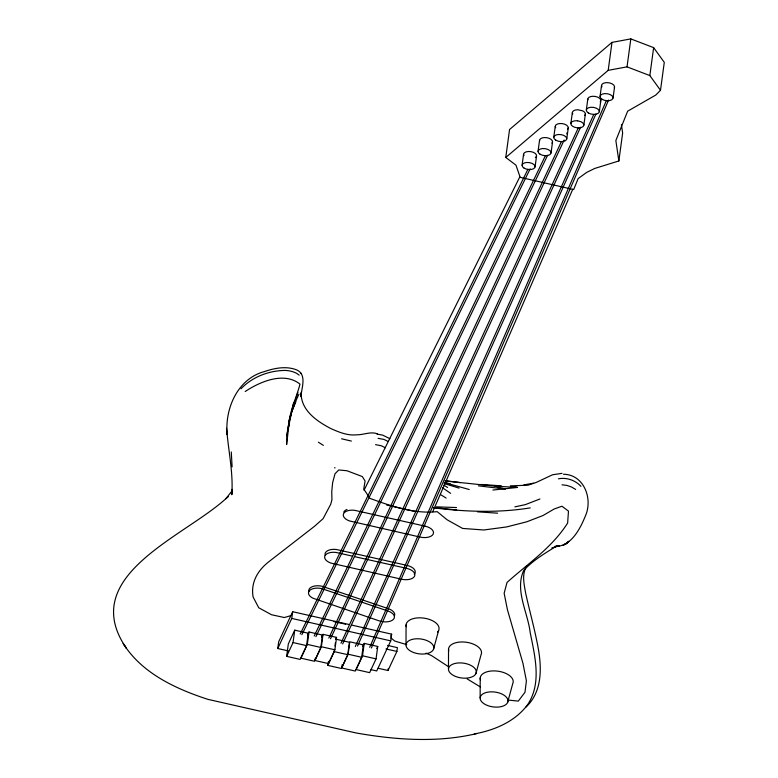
<?xml version="1.0" encoding="UTF-8"?>
<svg xmlns="http://www.w3.org/2000/svg" width="778" height="778" viewBox="0 0 778 778"><rect width="100%" height="100%" fill="white"/><g stroke="black" fill="none" stroke-linecap="round" stroke-linejoin="round"><path stroke-width="1.17" d="M406.009 644.768L406.067 624.938M448.478 668.905L448.536 649.076M480.143 697.847L480.201 678.017M301.3 392.948L301.135 395.837L301.115 393.367C301.164 410.687 317.259 421.491 331 428.649C339.101 432.247 347.727 435.836 356.781 434.805C363.705 434.941 370.464 431.275 377.32 433.774M301.349 391.986L300.901 396.605C301.553 388.037 307.106 374.772 296.856 369.968C286.323 365.738 274.566 368.101 264.199 371.631C237.455 378.867 224.648 408.927 227.205 434.562L226.515 428.279M288.366 650.923L277.765 648.512L278.67 641.801L292.674 611.712L349.234 624.54M286.644 656.34L288.327 643.931L294.736 630.151L308.244 633.214L306.571 645.623L300.162 659.404L286.644 656.34L293.053 642.56L294.736 630.151M277.765 648.512L291.769 618.422L292.674 611.712M307.329 644.398L309.012 631.989L322.52 635.052L320.837 647.461L314.438 661.242L300.921 658.178L307.329 644.398L320.837 647.461M321.567 637.513L323.045 634.333L336.563 637.396L334.88 649.805L328.481 663.585L314.964 660.522L315.265 658.266M314.964 660.522L321.363 646.742L323.045 634.333M335.911 639.205L349.419 642.278L347.737 654.677L341.338 668.458L327.82 665.394L328.277 662.01M328.481 663.585L328.783 661.329M327.82 665.394L334.229 651.614L334.53 649.358M334.987 645.973L335.444 642.589M341.902 666.863L342.203 664.606M348.145 654.21L349.828 641.811L363.345 644.874L361.663 657.284L355.264 671.064L341.746 667.991L348.145 654.21L361.663 657.284M362.538 655.796L364.221 643.396L377.738 646.46L376.056 658.869L369.647 672.649L356.139 669.576L362.538 655.796L376.056 658.869M370.843 669.625L376.727 670.957L390.741 640.868L391.645 634.158L351.588 625.074M378.215 668.283L388.008 670.5L388.261 668.603M388.008 670.5L396.887 651.429L397.393 647.646L387.6 645.429M520.229 177.423L515.95 165.131L505.768 157.467L509.561 129.508L611.975 42.391L630.822 38.9L653.637 47.633L664.286 62.347L660.493 90.297L655.786 95.052L627.651 111.176L615.855 140.536L618.86 160.958L594.752 168.437L586.641 172.424L578.151 178.59L573.678 189.54L519.646 177.219L364.055 490.218M522.077 165.257L523.565 154.277M535.089 166.793L536.577 155.814M538.045 151.34L539.533 140.361M551.057 152.877L552.545 141.897M553.771 137.288L555.259 126.308M566.783 138.824L568.271 127.845M570.858 123.537L572.345 112.557M583.87 125.073L585.357 114.094M586.32 110.048L587.808 99.069M600.052 96.404L601.54 85.424M599.332 111.585L600.82 100.605M505.768 157.467L608.192 70.341L611.975 42.391M613.064 97.94L614.552 86.961M608.192 70.341L627.029 66.85L630.822 38.9M618.86 160.958L622.643 133.009L621.408 124.597M660.493 90.297L649.844 75.583L653.637 47.633M289.591 419.079L286.625 444.569C286.644 427.034 291.332 409.977 298.927 394.222M293.646 402.372L288.619 426.539C289.28 411.601 296.321 398.297 299.997 384.128C284.038 371.359 260.163 381.56 245.206 391.499M232.252 490.879L231.591 494.001L232.107 489.343L231.786 494.73C233.322 473.88 228.878 453.273 226.982 432.597M286.751 435.943L289.776 417.621L290.982 414.256M433.443 649.474A14.004 7.479 7.7 0 0 415.977 638.806A14.004 7.479 7.7 0 0 410.327 650.943A14.004 7.479 7.7 0 0 433.443 649.474L438.617 630.53M475.912 673.612A14.004 7.479 7.7 0 0 458.446 662.944A14.004 7.479 7.7 0 0 452.796 675.08A14.004 7.479 7.7 0 0 475.912 673.612L481.076 654.668A16.62 8.869 7.7 0 0 465.691 642.161A16.62 8.869 7.7 0 0 448.721 650.846M507.577 702.553A14.004 7.479 7.7 0 0 490.111 691.885A14.004 7.479 7.7 0 0 484.461 704.022A14.004 7.479 7.7 0 0 507.577 702.553L512.751 683.609A16.62 8.869 7.7 0 0 497.366 671.103A16.62 8.869 7.7 0 0 480.386 679.787M232.369 489.897L231.377 493.213L232.262 491.142M294.959 401.545L297.867 392.423M295.825 401.847L291.838 411.416L292.499 410.025M369.696 647.306L606.412 100.488M371.369 647.996L608.581 100.061M432.714 511.798L572.754 189.258M355.322 646.499L593.77 114.434M357.501 646.071L595.938 114.016M340.978 643.241L578.394 127.641M342.66 643.931L580.582 127.222M307.534 635.169L309.012 631.989M321.538 637.172L322.52 635.052M335.581 639.516L336.563 637.396M362.743 646.576L364.221 643.396M376.746 648.58L377.738 646.46M390.712 636.161L391.645 634.158M328.831 638.067L561.444 141.547M330.514 638.748L564.157 140.04M314.224 635.966L545.407 155.688M315.897 636.657L547.615 155.279M300.191 634.002L527.941 169.234M301.864 634.683L530.158 168.826M526.93 565.694C521.464 573.94 524.119 584.268 525.675 593.283C529.166 609.155 533.523 624.831 536.752 640.761C541.537 662.875 544.143 689.998 526.006 707.066M232.068 490.889L225.844 498.727L228.178 496.529C187.517 535.838 76.108 574.913 126.328 648.162L123.196 643.484C141.791 673.223 175.721 688.89 207.94 699.364L356.11 732.964C395.671 739.927 437.217 742.941 476.593 733.615M240.976 388.806C252.315 376.873 269.003 370.532 285.332 370.425A15.424 8.237 7.7 0 1 296.467 373.246L299.19 375.122M557.32 545.602C545.543 552.954 533.173 560.121 523.711 570.43C514.608 590.346 527.824 612.383 530.197 632.621C534.856 656.048 541.994 683.249 527.572 704.742C515.065 721.673 494.477 730.25 474.337 733.946M539.922 498.99L525.374 504.621L514.871 506.857M566.802 133.855L567.094 132.707M551.855 547.955L559.256 545.796M290.369 615.758L284.359 617.538L271.473 614.727L258.734 607.764L253.132 597.057A110.019 58.749 7.7 0 1 269.353 561.327L314.487 526.317L323.113 518.654L330.708 504.28L331.934 499.719L331.759 491.628L332.614 482.778L335.017 473.753L338.751 469.97L346.998 470.758L362.315 476.564L365.086 481.037L363.744 489.002L369.958 498.397C391.48 506.206 414.052 514.112 437.187 511.661L447.136 519.801L462.599 528.427L483.819 529.983L506.624 526.939L526.813 521.785L543.083 515.493L554.15 509.007L561.959 506.235L568.475 511.097L567.648 523.03C552.224 547.44 528.106 563.515 507.042 582.421L504.144 593.244L507.412 609.66L522.952 663.294L526.395 680.799L524.994 692.255L518.294 701.104L507.81 700.044M523.827 484.889L533.601 483.177M530.246 507.878C498.163 513.081 465.429 511.827 433.268 507.801M559.09 545.748L554.656 546.526C571.373 546.788 580.349 528.466 585.776 515.046C592.748 498.153 583.753 474.502 563.457 474.23M562.017 473.345L552.516 474.784L536.149 482.467L527.999 485.209L510.329 485.851L517.506 487.436L492.912 490.033M558.439 478.81C566.656 477.186 575.292 480.259 580.962 486.338M436.225 506.848L456.462 507.538M445.055 480.979L494.662 486.143L517.506 487.436M481.174 484.47L501.333 485.822M477.468 511.827L497.619 513.179M334.482 467.792L335.085 467.85M456.725 509.989L434.26 507.519M562.017 484.82L566.802 485.394L571.373 486.931L575.652 489.43M478.373 485.832L505.525 489.08L494.662 486.143M445.347 480.697L460.43 482.632M378.069 438.335L383.933 439.424L388.193 441.505M376.99 434.075L382.669 435.145L389.895 438.675M375.56 444.666L381.23 445.736L385.363 447.749M444.433 482.593L469.212 489.518M334.005 621.632L345.675 624.209M444.345 482.486L450.199 483.76M351.384 441.077L341.581 438.792M405.815 565.129L336.281 549.472A10.892 5.816 7.7 0 0 325.155 555.161M352.376 556.124L335.882 552.409A10.892 5.816 7.7 0 0 324.922 555.832A10.892 5.816 7.7 0 0 330.903 563.087L400.349 578.949M354.739 556.659L406.593 568.329A10.892 5.816 7.7 0 1 414.577 576.158A10.892 5.816 7.7 0 1 401.526 579.221M386.705 505.029L403.121 508.754M405.464 509.279L414.849 511.409M291.769 618.422L390.741 640.868M386.005 648.969L396.887 651.429M321.363 646.742L334.88 649.805M334.229 651.614L347.737 654.677M293.053 642.56L306.571 645.623M406.719 644.622L394.757 641.062L390.848 637.843M444.17 483.546L459.088 488.117M387.23 608.308L322.034 586.233A10.892 5.816 7.7 0 0 308.924 591.64M627.029 66.85L649.844 75.583M426.091 653.141L431.459 655.553L448.332 666.59M300.502 373.012L301.436 373.537M467.179 678.922L480.434 686.964M443.859 485.171L447.574 487.475M440.572 494.614L446.134 498.066M450.647 493.349L442.458 487.748M318.387 442.235L323.385 445.366M231.28 451.96L232.107 466.849M601.939 86.815A6.555 3.501 7.7 0 1 607.667 82.643A6.555 3.501 7.7 0 1 614.377 87.622M587.886 99.769A6.555 3.501 7.7 0 1 595.209 96.443A6.555 3.501 7.7 0 1 600.227 101.889M584.764 115.377A6.555 3.501 7.7 0 0 582.683 110.855L577.84 109.756A6.555 3.501 7.7 0 0 572.744 113.958M555.657 127.699A6.555 3.501 7.7 0 1 562.027 123.576A6.555 3.501 7.7 0 1 567.677 129.119M539.611 141.051A6.555 3.501 7.7 0 1 546.934 137.725A6.555 3.501 7.7 0 1 551.952 143.171M523.964 155.678A6.555 3.501 7.7 0 1 530.975 151.642A6.555 3.501 7.7 0 1 535.332 157.623M406.252 626.708A16.62 8.869 7.7 0 1 424.837 618.267A16.62 8.869 7.7 0 1 437.547 632.076M383.282 621.778A10.892 5.816 7.7 0 0 394.154 618.286A10.892 5.816 7.7 0 0 388.057 611.051L321.713 588.586A10.892 5.816 7.7 0 0 309.411 590.697A10.892 5.816 7.7 0 0 312.989 598.214L379.168 620.863A10.892 5.816 7.7 0 0 381.171 621.418M388.378 608.697A10.892 5.816 7.7 0 1 394.475 615.943M406.991 565.392A10.892 5.816 7.7 0 1 414.275 574.242M343.788 512.089A10.892 5.816 7.7 0 1 346.969 509.464M568.718 541.381L565.285 544.386L568.718 541.381M566.997 542.976L562.951 545.456L566.997 542.976M577.626 120.814L576.352 120.726A6.555 3.501 7.7 0 0 571.412 125.161A6.555 3.501 7.7 0 0 581.458 127.436A6.555 3.501 7.7 0 0 581.195 121.825L577.626 120.814M425.235 526.2L354.515 510.28A10.892 5.816 7.7 0 0 343.565 513.704A10.892 5.816 7.7 0 0 349.546 520.959L420.159 537.092A10.892 5.816 7.7 0 0 433.21 534.029A10.892 5.816 7.7 0 0 425.235 526.2M602.075 99.292A6.555 3.501 7.7 0 0 612.889 98.602A6.555 3.501 7.7 0 0 604.71 93.613A6.555 3.501 7.7 0 0 602.075 99.292M588.343 112.936A6.555 3.501 7.7 0 0 599.157 112.256A6.555 3.501 7.7 0 0 590.988 107.267A6.555 3.501 7.7 0 0 588.343 112.936M555.793 140.176A6.555 3.501 7.7 0 0 566.608 139.486A6.555 3.501 7.7 0 0 558.429 134.497A6.555 3.501 7.7 0 0 555.793 140.176M540.068 154.229A6.555 3.501 7.7 0 0 550.882 153.538A6.555 3.501 7.7 0 0 542.704 148.549A6.555 3.501 7.7 0 0 540.068 154.229M524.1 168.145A6.555 3.501 7.7 0 0 534.914 167.464A6.555 3.501 7.7 0 0 526.745 162.476A6.555 3.501 7.7 0 0 524.1 168.145"/></g></svg>
